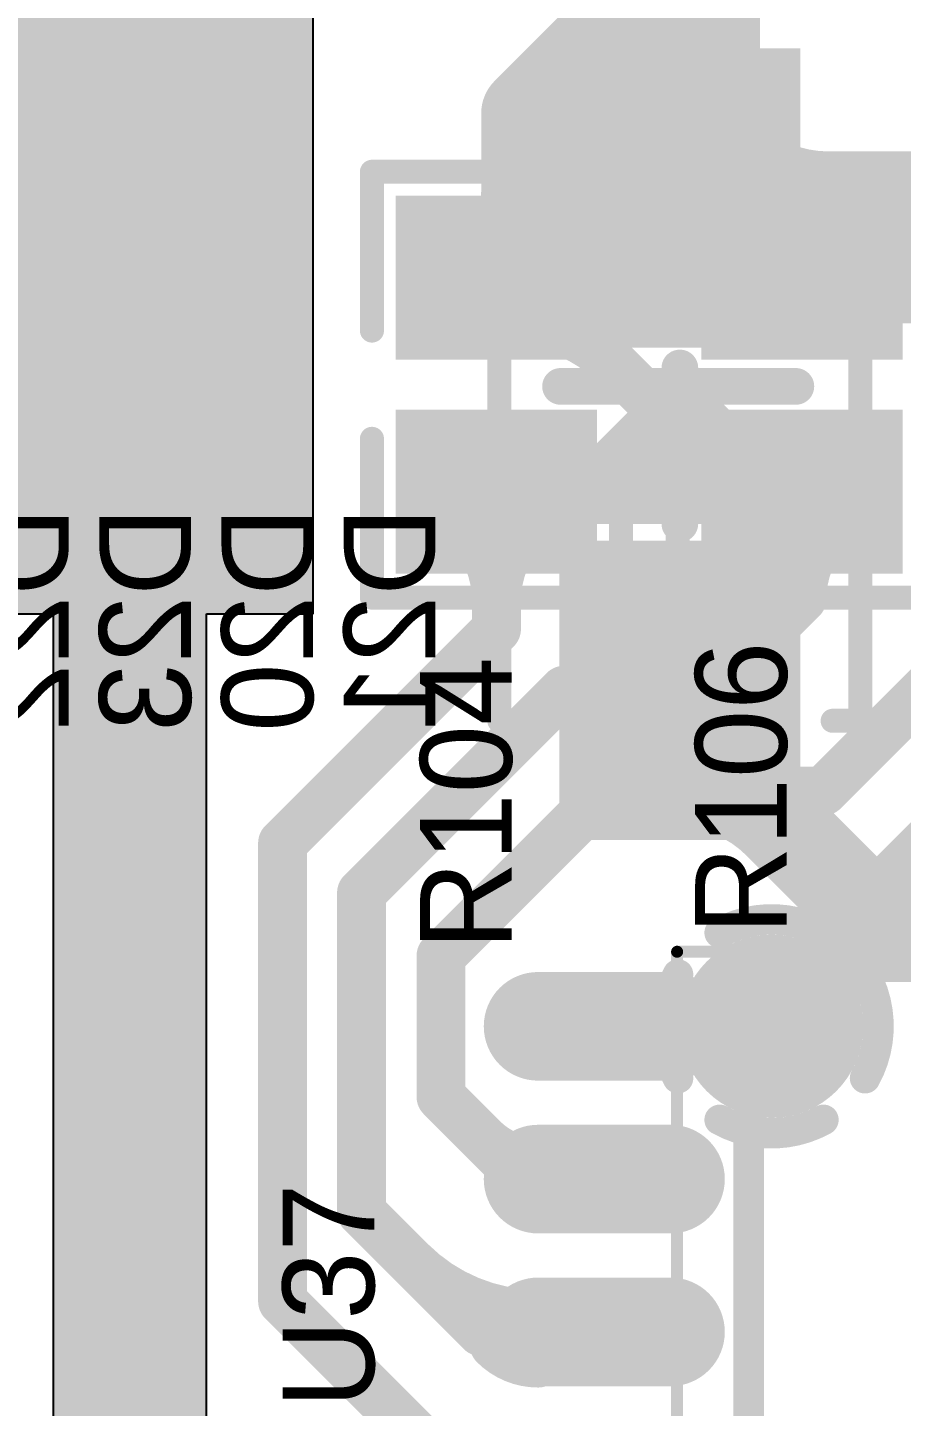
# Model space of a CAD drawing. Header units: millimetres. Extents: x 3.32 to 12.49, y 5.66 to 10.73.
# Drawn here: x 4.2636 to 4.5495, y 9.1343 to 9.5855 of the extents above; entities that cross this region are included whole.
import ezdxf

# ---------------------------------------------------------------- set-up
doc = ezdxf.new("R2010")
doc.units = ezdxf.units.MM
doc.header["$MEASUREMENT"] = 0
for name, color, linetype in [('BottomLayer', 5, 'Continuous'), ('BottomOverlay', 54, 'Continuous'), ('BottomPaste', 16, 'Continuous'), ('BottomSolder', 6, 'Continuous'), ('InternalPlane1', 76, 'Continuous'), ('InternalPlane2', 16, 'Continuous'), ('Mechanical13', 56, 'Continuous'), ('MultiLayer', 9, 'Continuous'), ('PadHoleLayer', 156, 'Continuous'), ('TopLayer', 1, 'Continuous'), ('TopOverlay', 2, 'Continuous'), ('TopPaste', 8, 'Continuous'), ('TopSolder', 216, 'Continuous'), ('ViaHoleLayer', 16, 'Continuous')]:
    doc.layers.add(name, color=color, linetype=linetype)

# ---------------------------------------------------------------- blocks, each defined once
blk = doc.blocks.new('LK_104')
at = {"layer": 'BottomLayer'}
for points, const_width in [([(-0.06398, 0, 1), (0.06398, 0, 1)], 0.12795), ([(-0.00984, 0.09843, 1), (0.00984, 0.09843, 1)], 0.01969), ([(-0.07874, 0.0689, 1), (-0.05906, 0.0689, 1)], 0.01969), ([(0.05906, 0.0689, 1), (0.07874, 0.0689, 1)], 0.01969), ([(-0.10827, 0, 1), (-0.08858, 0, 1)], 0.01969), ([(0.08858, 0, 1), (0.10827, 0, 1)], 0.01969), ([(-0.07874, -0.0689, 1), (-0.05906, -0.0689, 1)], 0.01969), ([(0.05906, -0.0689, 1), (0.07874, -0.0689, 1)], 0.01969), ([(-0.00984, -0.09843, 1), (0.00984, -0.09843, 1)], 0.01969)]:
    blk.add_lwpolyline(points, format="xyb", close=True, dxfattribs=dict(at, const_width=const_width))
at = {"layer": 'BottomSolder'}
for points, const_width in [([(-0.06598, 0, 1), (0.06598, 0, 1)], 0.13195), ([(-0.01184, 0.09843, 1), (0.01184, 0.09843, 1)], 0.02369), ([(-0.08074, 0.0689, 1), (-0.05706, 0.0689, 1)], 0.02369), ([(0.05706, 0.0689, 1), (0.08074, 0.0689, 1)], 0.02369), ([(-0.11027, 0, 1), (-0.08658, 0, 1)], 0.02369), ([(0.08658, 0, 1), (0.11027, 0, 1)], 0.02369), ([(-0.08074, -0.0689, 1), (-0.05706, -0.0689, 1)], 0.02369), ([(0.05706, -0.0689, 1), (0.08074, -0.0689, 1)], 0.02369), ([(-0.01184, -0.09843, 1), (0.01184, -0.09843, 1)], 0.02369)]:
    blk.add_lwpolyline(points, format="xyb", close=True, dxfattribs=dict(at, const_width=const_width))
at = {"layer": 'InternalPlane1'}
for points, const_width in [([(-0.01492, 0.09843, 1), (0.01492, 0.09843, 1)], 0.02984), ([(-0.08382, 0.0689, 1), (-0.05398, 0.0689, 1)], 0.02984), ([(0.05398, 0.0689, 1), (0.08382, 0.0689, 1)], 0.02984), ([(-0.04445, 0, 1), (0.04445, 0, 1)], 0.0889), ([(-0.11335, 0, 1), (-0.0835, 0, 1)], 0.02984), ([(0.0835, 0, 1), (0.11335, 0, 1)], 0.02984), ([(-0.08382, -0.0689, 1), (-0.05398, -0.0689, 1)], 0.02984), ([(0.05398, -0.0689, 1), (0.08382, -0.0689, 1)], 0.02984), ([(-0.01492, -0.09843, 1), (0.01492, -0.09843, 1)], 0.02984)]:
    blk.add_lwpolyline(points, format="xyb", close=True, dxfattribs=dict(at, const_width=const_width))
at = {"layer": 'InternalPlane2'}
for points, const_width in [([(-0.01492, 0.09843, 1), (0.01492, 0.09843, 1)], 0.02984), ([(-0.08382, 0.0689, 1), (-0.05398, 0.0689, 1)], 0.02984), ([(0.05398, 0.0689, 1), (0.08382, 0.0689, 1)], 0.02984), ([(-0.04445, 0, 1), (0.04445, 0, 1)], 0.0889), ([(-0.11335, 0, 1), (-0.0835, 0, 1)], 0.02984), ([(0.0835, 0, 1), (0.11335, 0, 1)], 0.02984), ([(-0.08382, -0.0689, 1), (-0.05398, -0.0689, 1)], 0.02984), ([(0.05398, -0.0689, 1), (0.08382, -0.0689, 1)], 0.02984), ([(-0.01492, -0.09843, 1), (0.01492, -0.09843, 1)], 0.02984)]:
    blk.add_lwpolyline(points, format="xyb", close=True, dxfattribs=dict(at, const_width=const_width))
at = {"layer": 'MultiLayer'}
for points, const_width in [([(-0.06398, 0, 1), (0.06398, 0, 1)], 0.12795), ([(-0.00984, 0.09843, 1), (0.00984, 0.09843, 1)], 0.01969), ([(-0.07874, 0.0689, 1), (-0.05906, 0.0689, 1)], 0.01969), ([(0.05906, 0.0689, 1), (0.07874, 0.0689, 1)], 0.01969), ([(-0.10827, 0, 1), (-0.08858, 0, 1)], 0.01969), ([(0.08858, 0, 1), (0.10827, 0, 1)], 0.01969), ([(-0.07874, -0.0689, 1), (-0.05906, -0.0689, 1)], 0.01969), ([(0.05906, -0.0689, 1), (0.07874, -0.0689, 1)], 0.01969), ([(-0.00984, -0.09843, 1), (0.00984, -0.09843, 1)], 0.01969)]:
    blk.add_lwpolyline(points, format="xyb", close=True, dxfattribs=dict(at, const_width=const_width))
at = {"layer": 'PadHoleLayer'}
for points, const_width in [([(-0.00492, 0.09843, 1), (0.00492, 0.09843, 1)], 0.00984), ([(-0.07382, 0.0689, 1), (-0.06398, 0.0689, 1)], 0.00984), ([(0.06398, 0.0689, 1), (0.07382, 0.0689, 1)], 0.00984), ([(-0.03445, 0, 1), (0.03445, 0, 1)], 0.0689), ([(-0.10335, 0, 1), (-0.0935, 0, 1)], 0.00984), ([(0.0935, 0, 1), (0.10335, 0, 1)], 0.00984), ([(-0.07382, -0.0689, 1), (-0.06398, -0.0689, 1)], 0.00984), ([(0.06398, -0.0689, 1), (0.07382, -0.0689, 1)], 0.00984), ([(-0.00492, -0.09843, 1), (0.00492, -0.09843, 1)], 0.00984)]:
    blk.add_lwpolyline(points, format="xyb", close=True, dxfattribs=dict(at, const_width=const_width))
at = {"layer": 'TopLayer'}
for points, const_width in [([(-0.06398, 0, 1), (0.06398, 0, 1)], 0.12795), ([(-0.00984, 0.09843, 1), (0.00984, 0.09843, 1)], 0.01969), ([(-0.07874, 0.0689, 1), (-0.05906, 0.0689, 1)], 0.01969), ([(0.05906, 0.0689, 1), (0.07874, 0.0689, 1)], 0.01969), ([(-0.10827, 0, 1), (-0.08858, 0, 1)], 0.01969), ([(0.08858, 0, 1), (0.10827, 0, 1)], 0.01969), ([(-0.07874, -0.0689, 1), (-0.05906, -0.0689, 1)], 0.01969), ([(0.05906, -0.0689, 1), (0.07874, -0.0689, 1)], 0.01969), ([(-0.00984, -0.09843, 1), (0.00984, -0.09843, 1)], 0.01969)]:
    blk.add_lwpolyline(points, format="xyb", close=True, dxfattribs=dict(at, const_width=const_width))
at = {"layer": 'TopSolder'}
for points, const_width in [([(-0.06598, 0, 1), (0.06598, 0, 1)], 0.13195), ([(-0.01184, 0.09843, 1), (0.01184, 0.09843, 1)], 0.02369), ([(-0.08074, 0.0689, 1), (-0.05706, 0.0689, 1)], 0.02369), ([(0.05706, 0.0689, 1), (0.08074, 0.0689, 1)], 0.02369), ([(-0.11027, 0, 1), (-0.08658, 0, 1)], 0.02369), ([(0.08658, 0, 1), (0.11027, 0, 1)], 0.02369), ([(-0.08074, -0.0689, 1), (-0.05706, -0.0689, 1)], 0.02369), ([(0.05706, -0.0689, 1), (0.08074, -0.0689, 1)], 0.02369), ([(-0.01184, -0.09843, 1), (0.01184, -0.09843, 1)], 0.02369)]:
    blk.add_lwpolyline(points, format="xyb", close=True, dxfattribs=dict(at, const_width=const_width))
blk = doc.blocks.new('SOIC_8_150____106')
at = {"layer": 'Mechanical13', "const_width": 0.00394}
for points in [[(-0.09941, 0.07854), (0.09941, 0.07854)], [(-0.09941, 0.07854), (-0.09941, -0.07854)], [(0.09941, 0.07854), (0.09941, -0.07854)], [(-0.09941, -0.07854), (0.09941, -0.07854)]]:
    blk.add_lwpolyline(points, dxfattribs=at)
at = {"layer": 'Mechanical13'}
for points, const_width in [([(-0.10039, 0.07854, 1), (-0.09843, 0.07854, 1)], 0.00197), ([(-0.10039, 0.07854, 1), (-0.09843, 0.07854, 1)], 0.00197), ([(0.09843, 0.07854, 1), (0.10039, 0.07854, 1)], 0.00197), ([(0.09843, 0.07854, 1), (0.10039, 0.07854, 1)], 0.00197), ([(-0.04429, -0.04311, 1), (-0.08366, -0.04311, 1)], 0.00394), ([(-0.08465, -0.04311, 1), (-0.08268, -0.04311, 1)], 0.00197), ([(-0.04528, -0.04311, 1), (-0.04331, -0.04311, 1)], 0.00197), ([(-0.10039, -0.07854, 1), (-0.09843, -0.07854, 1)], 0.00197), ([(-0.10039, -0.07854, 1), (-0.09843, -0.07854, 1)], 0.00197), ([(0.09843, -0.07854, 1), (0.10039, -0.07854, 1)], 0.00197), ([(0.09843, -0.07854, 1), (0.10039, -0.07854, 1)], 0.00197)]:
    blk.add_lwpolyline(points, format="xyb", close=True, dxfattribs=dict(at, const_width=const_width))
at = {"layer": 'TopLayer', "const_width": 0.02756}
for points in [[(-0.075, 0.08071), (-0.075, 0.12402)], [(-0.025, 0.08071), (-0.025, 0.12402)], [(0.025, 0.08071), (0.025, 0.12402)], [(0.075, 0.08071), (0.075, 0.12402)], [(-0.075, -0.12402), (-0.075, -0.08071)], [(-0.025, -0.12402), (-0.025, -0.08071)], [(0.025, -0.12402), (0.025, -0.08071)], [(0.075, -0.12402), (0.075, -0.08071)]]:
    blk.add_lwpolyline(points, dxfattribs=at)
at = {"layer": 'TopLayer', "const_width": 0.01378}
for points in [[(-0.08189, 0.12402, 1), (-0.06811, 0.12402, 1)], [(-0.03189, 0.12402, 1), (-0.01811, 0.12402, 1)], [(0.01811, 0.12402, 1), (0.03189, 0.12402, 1)], [(0.06811, 0.12402, 1), (0.08189, 0.12402, 1)], [(-0.08189, 0.08071, 1), (-0.06811, 0.08071, 1)], [(-0.03189, 0.08071, 1), (-0.01811, 0.08071, 1)], [(0.01811, 0.08071, 1), (0.03189, 0.08071, 1)], [(0.06811, 0.08071, 1), (0.08189, 0.08071, 1)], [(-0.08189, -0.08071, 1), (-0.06811, -0.08071, 1)], [(-0.03189, -0.08071, 1), (-0.01811, -0.08071, 1)], [(0.01811, -0.08071, 1), (0.03189, -0.08071, 1)], [(0.06811, -0.08071, 1), (0.08189, -0.08071, 1)], [(-0.08189, -0.12402, 1), (-0.06811, -0.12402, 1)], [(-0.03189, -0.12402, 1), (-0.01811, -0.12402, 1)], [(0.01811, -0.12402, 1), (0.03189, -0.12402, 1)], [(0.06811, -0.12402, 1), (0.08189, -0.12402, 1)]]:
    blk.add_lwpolyline(points, format="xyb", close=True, dxfattribs=at)
at = {"layer": 'TopOverlay', "const_width": 0.01}
for points in [[(-0.09449, 0.05512), (0.09449, 0.05512)], [(-0.09449, 0.05512), (-0.09449, -0.05512)], [(0.09449, 0.05512), (0.09449, -0.05512)], [(-0.09449, -0.05512), (0.09449, -0.05512)]]:
    blk.add_lwpolyline(points, dxfattribs=at)
at = {"layer": 'TopOverlay'}
for points, const_width in [([(-0.09699, 0.05512, 1), (-0.09199, 0.05512, 1)], 0.005), ([(-0.09699, 0.05512, 1), (-0.09199, 0.05512, 1)], 0.005), ([(0.09199, 0.05512, 1), (0.09699, 0.05512, 1)], 0.005), ([(0.09199, 0.05512, 1), (0.09699, 0.05512, 1)], 0.005), ([(-0.05906, -0.02756, 1), (-0.0748, -0.02756, 1)], 0.01575), ([(-0.07874, -0.02756, 1), (-0.07087, -0.02756, 1)], 0.00787), ([(-0.06299, -0.02756, 1), (-0.05512, -0.02756, 1)], 0.00787), ([(-0.09699, -0.05512, 1), (-0.09199, -0.05512, 1)], 0.005), ([(-0.09699, -0.05512, 1), (-0.09199, -0.05512, 1)], 0.005), ([(0.09199, -0.05512, 1), (0.09699, -0.05512, 1)], 0.005), ([(0.09199, -0.05512, 1), (0.09699, -0.05512, 1)], 0.005), ([(-0.10236, -0.11417, 1), (-0.11417, -0.11417, 1)], 0.01181), ([(-0.11713, -0.11417, 1), (-0.11122, -0.11417, 1)], 0.00591), ([(-0.10531, -0.11417, 1), (-0.09941, -0.11417, 1)], 0.00591)]:
    blk.add_lwpolyline(points, format="xyb", close=True, dxfattribs=dict(at, const_width=const_width))
at = {"layer": 'TopPaste', "const_width": 0.02756}
for points in [[(-0.075, 0.08071), (-0.075, 0.12402)], [(-0.025, 0.08071), (-0.025, 0.12402)], [(0.025, 0.08071), (0.025, 0.12402)], [(0.075, 0.08071), (0.075, 0.12402)], [(-0.075, -0.12402), (-0.075, -0.08071)], [(-0.025, -0.12402), (-0.025, -0.08071)], [(0.025, -0.12402), (0.025, -0.08071)], [(0.075, -0.12402), (0.075, -0.08071)]]:
    blk.add_lwpolyline(points, dxfattribs=at)
at = {"layer": 'TopPaste', "const_width": 0.01378}
for points in [[(-0.08189, 0.12402, 1), (-0.06811, 0.12402, 1)], [(-0.03189, 0.12402, 1), (-0.01811, 0.12402, 1)], [(0.01811, 0.12402, 1), (0.03189, 0.12402, 1)], [(0.06811, 0.12402, 1), (0.08189, 0.12402, 1)], [(-0.08189, 0.08071, 1), (-0.06811, 0.08071, 1)], [(-0.03189, 0.08071, 1), (-0.01811, 0.08071, 1)], [(0.01811, 0.08071, 1), (0.03189, 0.08071, 1)], [(0.06811, 0.08071, 1), (0.08189, 0.08071, 1)], [(-0.08189, -0.08071, 1), (-0.06811, -0.08071, 1)], [(-0.03189, -0.08071, 1), (-0.01811, -0.08071, 1)], [(0.01811, -0.08071, 1), (0.03189, -0.08071, 1)], [(0.06811, -0.08071, 1), (0.08189, -0.08071, 1)], [(-0.08189, -0.12402, 1), (-0.06811, -0.12402, 1)], [(-0.03189, -0.12402, 1), (-0.01811, -0.12402, 1)], [(0.01811, -0.12402, 1), (0.03189, -0.12402, 1)], [(0.06811, -0.12402, 1), (0.08189, -0.12402, 1)]]:
    blk.add_lwpolyline(points, format="xyb", close=True, dxfattribs=at)
at = {"layer": 'TopSolder', "const_width": 0.03556}
for points in [[(-0.075, 0.08071), (-0.075, 0.12402)], [(-0.025, 0.08071), (-0.025, 0.12402)], [(0.025, 0.08071), (0.025, 0.12402)], [(0.075, 0.08071), (0.075, 0.12402)], [(-0.075, -0.12402), (-0.075, -0.08071)], [(-0.025, -0.12402), (-0.025, -0.08071)], [(0.025, -0.12402), (0.025, -0.08071)], [(0.075, -0.12402), (0.075, -0.08071)]]:
    blk.add_lwpolyline(points, dxfattribs=at)
at = {"layer": 'TopSolder', "const_width": 0.01778}
for points in [[(-0.08389, 0.12402, 1), (-0.06611, 0.12402, 1)], [(-0.03389, 0.12402, 1), (-0.01611, 0.12402, 1)], [(0.01611, 0.12402, 1), (0.03389, 0.12402, 1)], [(0.06611, 0.12402, 1), (0.08389, 0.12402, 1)], [(-0.08389, 0.08071, 1), (-0.06611, 0.08071, 1)], [(-0.03389, 0.08071, 1), (-0.01611, 0.08071, 1)], [(0.01611, 0.08071, 1), (0.03389, 0.08071, 1)], [(0.06611, 0.08071, 1), (0.08389, 0.08071, 1)], [(-0.08389, -0.08071, 1), (-0.06611, -0.08071, 1)], [(-0.03389, -0.08071, 1), (-0.01611, -0.08071, 1)], [(0.01611, -0.08071, 1), (0.03389, -0.08071, 1)], [(0.06611, -0.08071, 1), (0.08389, -0.08071, 1)], [(-0.08389, -0.12402, 1), (-0.06611, -0.12402, 1)], [(-0.03389, -0.12402, 1), (-0.01611, -0.12402, 1)], [(0.01611, -0.12402, 1), (0.03389, -0.12402, 1)], [(0.06611, -0.12402, 1), (0.08389, -0.12402, 1)]]:
    blk.add_lwpolyline(points, format="xyb", close=True, dxfattribs=at)
blk = doc.blocks.new('SMA_B_110')
at = {"layer": 'BottomLayer'}
for points in [[(-0.1161, 0.03543), (-0.2061, 0.03543), (-0.1161, -0.03543), (-0.2061, -0.03543)], [(0.045, 0.03543), (-0.045, 0.03543), (0.045, -0.03543), (-0.045, -0.03543)]]:
    blk.add_solid(points, dxfattribs=at)
at = {"layer": 'BottomOverlay'}
for points, const_width in [([(-0.1711, 0.05), (-0.1711, 0.05905)], 0.00787), ([(0.01, 0.05905), (-0.1711, 0.05905)], 0.00787), ([(-0.12, 0.05), (-0.12, 0.05905)], 0.00787), ([(0.01, 0.05), (0.01, 0.05905)], 0.00787), ([(-0.09944, -0.00004), (-0.06044, 0.03896)], 0.012), ([(-0.09944, -0.03904), (-0.09944, 0.03796)], 0.012), ([(-0.06044, -0.03904), (-0.06044, 0.03896)], 0.012), ([(-0.06548, -0.027), (-0.06548, 0.028)], 0.012), ([(-0.07048, 0.018), (-0.07048, 0.024)], 0.012), ([(-0.07948, -0.015), (-0.07948, 0.017)], 0.012), ([(-0.07448, -0.02), (-0.07448, 0.019)], 0.012), ([(-0.07048, -0.023), (-0.07048, 0.018)], 0.012), ([(-0.08686, -0.00762), (-0.08686, 0.01254)], 0.012), ([(-0.08248, -0.011), (-0.08248, 0.01)], 0.012), ([(-0.08948, -0.005), (-0.08948, 0.005)], 0.012), ([(-0.05448, 0), (-0.10548, 0)], 0.012), ([(-0.06044, -0.03904), (-0.09944, -0.00004)], 0.012), ([(-0.1711, -0.05906), (-0.1711, -0.05)], 0.00787), ([(-0.12, -0.05906), (-0.12, -0.05)], 0.00787), ([(0.01, -0.05906), (0.01, -0.05)], 0.00787), ([(0.01, -0.05906), (-0.1711, -0.05906)], 0.00787)]:
    blk.add_lwpolyline(points, dxfattribs=dict(at, const_width=const_width))
for points, const_width in [([(-0.17307, 0.05905, 1), (-0.16913, 0.05905, 1)], 0.00394), ([(-0.17307, 0.05905, 1), (-0.16913, 0.05905, 1)], 0.00394), ([(-0.12197, 0.05905, 1), (-0.11803, 0.05905, 1)], 0.00394), ([(0.00803, 0.05905, 1), (0.01197, 0.05905, 1)], 0.00394), ([(0.00803, 0.05905, 1), (0.01197, 0.05905, 1)], 0.00394), ([(-0.17307, 0.05, 1), (-0.16913, 0.05, 1)], 0.00394), ([(-0.12197, 0.05, 1), (-0.11803, 0.05, 1)], 0.00394), ([(0.00803, 0.05, 1), (0.01197, 0.05, 1)], 0.00394), ([(-0.10244, 0.03796, 1), (-0.09644, 0.03796, 1)], 0.006), ([(-0.06344, 0.03896, 1), (-0.05744, 0.03896, 1)], 0.006), ([(-0.06344, 0.03896, 1), (-0.05744, 0.03896, 1)], 0.006), ([(-0.06848, 0.028, 1), (-0.06248, 0.028, 1)], 0.006), ([(-0.07348, 0.024, 1), (-0.06748, 0.024, 1)], 0.006), ([(-0.08248, 0.017, 1), (-0.07648, 0.017, 1)], 0.006), ([(-0.07748, 0.019, 1), (-0.07148, 0.019, 1)], 0.006), ([(-0.07348, 0.018, 1), (-0.06748, 0.018, 1)], 0.006), ([(-0.07348, 0.018, 1), (-0.06748, 0.018, 1)], 0.006), ([(-0.08986, 0.01254, 1), (-0.08386, 0.01254, 1)], 0.006), ([(-0.08548, 0.01, 1), (-0.07948, 0.01, 1)], 0.006), ([(-0.09248, 0.005, 1), (-0.08648, 0.005, 1)], 0.006), ([(-0.10848, 0, 1), (-0.10248, 0, 1)], 0.006), ([(-0.10244, -0.00004, 1), (-0.09644, -0.00004, 1)], 0.006), ([(-0.10244, -0.00004, 1), (-0.09644, -0.00004, 1)], 0.006), ([(-0.05748, 0, 1), (-0.05148, 0, 1)], 0.006), ([(-0.09248, -0.005, 1), (-0.08648, -0.005, 1)], 0.006), ([(-0.08986, -0.00762, 1), (-0.08386, -0.00762, 1)], 0.006), ([(-0.08548, -0.011, 1), (-0.07948, -0.011, 1)], 0.006), ([(-0.08248, -0.015, 1), (-0.07648, -0.015, 1)], 0.006), ([(-0.07748, -0.02, 1), (-0.07148, -0.02, 1)], 0.006), ([(-0.07348, -0.023, 1), (-0.06748, -0.023, 1)], 0.006), ([(-0.06848, -0.027, 1), (-0.06248, -0.027, 1)], 0.006), ([(-0.10244, -0.03904, 1), (-0.09644, -0.03904, 1)], 0.006), ([(-0.06344, -0.03904, 1), (-0.05744, -0.03904, 1)], 0.006), ([(-0.06344, -0.03904, 1), (-0.05744, -0.03904, 1)], 0.006), ([(-0.17307, -0.05, 1), (-0.16913, -0.05, 1)], 0.00394), ([(-0.12197, -0.05, 1), (-0.11803, -0.05, 1)], 0.00394), ([(0.00803, -0.05, 1), (0.01197, -0.05, 1)], 0.00394), ([(-0.17307, -0.05906, 1), (-0.16913, -0.05906, 1)], 0.00394), ([(-0.17307, -0.05906, 1), (-0.16913, -0.05906, 1)], 0.00394), ([(-0.12197, -0.05906, 1), (-0.11803, -0.05906, 1)], 0.00394), ([(0.00803, -0.05906, 1), (0.01197, -0.05906, 1)], 0.00394), ([(0.00803, -0.05906, 1), (0.01197, -0.05906, 1)], 0.00394)]:
    blk.add_lwpolyline(points, format="xyb", close=True, dxfattribs=dict(at, const_width=const_width))
at = {"layer": 'BottomPaste'}
for points in [[(-0.1161, 0.03543), (-0.2061, 0.03543), (-0.1161, -0.03543), (-0.2061, -0.03543)], [(0.045, 0.03543), (-0.045, 0.03543), (0.045, -0.03543), (-0.045, -0.03543)]]:
    blk.add_solid(points, dxfattribs=at)
at = {"layer": 'BottomSolder'}
for points in [[(-0.1121, 0.03943), (-0.2101, 0.03943), (-0.1121, -0.03943), (-0.2101, -0.03943)], [(0.049, 0.03943), (-0.049, 0.03943), (0.049, -0.03943), (-0.049, -0.03943)]]:
    blk.add_solid(points, dxfattribs=at)
blk = doc.blocks.new('0805_R_165')
at = {"layer": 'TopLayer'}
for points in [[(-0.05787, -0.02894), (-0.0122, -0.02894), (-0.05787, 0.02894), (-0.0122, 0.02894)], [(0.0122, -0.02894), (0.05787, -0.02894), (0.0122, 0.02894), (0.05787, 0.02894)]]:
    blk.add_solid(points, dxfattribs=at)
at = {"layer": 'TopOverlay', "const_width": 0.00787}
for points in [[(-0.06968, 0.04075), (-0.06968, -0.04075)], [(-0.06968, 0.04075), (-0.01772, 0.04075)], [(0.01772, 0.04075), (0.06968, 0.04075)], [(0.06968, 0.04075), (0.06968, -0.04075)], [(-0.06968, -0.04075), (-0.01772, -0.04075)], [(0.01772, -0.04075), (0.06968, -0.04075)]]:
    blk.add_lwpolyline(points, dxfattribs=at)
at = {"layer": 'TopOverlay', "const_width": 0.00394}
for points in [[(-0.07165, 0.04075, 1), (-0.06772, 0.04075, 1)], [(-0.07165, 0.04075, 1), (-0.06772, 0.04075, 1)], [(-0.01969, 0.04075, 1), (-0.01575, 0.04075, 1)], [(0.01575, 0.04075, 1), (0.01969, 0.04075, 1)], [(0.06772, 0.04075, 1), (0.07165, 0.04075, 1)], [(0.06772, 0.04075, 1), (0.07165, 0.04075, 1)], [(-0.07165, -0.04075, 1), (-0.06772, -0.04075, 1)], [(-0.07165, -0.04075, 1), (-0.06772, -0.04075, 1)], [(-0.01969, -0.04075, 1), (-0.01575, -0.04075, 1)], [(0.01575, -0.04075, 1), (0.01969, -0.04075, 1)], [(0.06772, -0.04075, 1), (0.07165, -0.04075, 1)], [(0.06772, -0.04075, 1), (0.07165, -0.04075, 1)]]:
    blk.add_lwpolyline(points, format="xyb", close=True, dxfattribs=at)
at = {"layer": 'TopPaste'}
for points in [[(-0.05787, -0.02894), (-0.0122, -0.02894), (-0.05787, 0.02894), (-0.0122, 0.02894)], [(0.0122, -0.02894), (0.05787, -0.02894), (0.0122, 0.02894), (0.05787, 0.02894)]]:
    blk.add_solid(points, dxfattribs=at)
at = {"layer": 'TopSolder'}
for points in [[(-0.06187, -0.03294), (-0.0082, -0.03294), (-0.06187, 0.03294), (-0.0082, 0.03294)], [(0.0082, -0.03294), (0.06187, -0.03294), (0.0082, 0.03294), (0.06187, 0.03294)]]:
    blk.add_solid(points, dxfattribs=at)
blk = doc.blocks.new('0805_R_166')
at = {"layer": 'TopLayer'}
for points in [[(-0.05787, -0.02894), (-0.0122, -0.02894), (-0.05787, 0.02894), (-0.0122, 0.02894)], [(0.0122, -0.02894), (0.05787, -0.02894), (0.0122, 0.02894), (0.05787, 0.02894)]]:
    blk.add_solid(points, dxfattribs=at)
at = {"layer": 'TopOverlay', "const_width": 0.00787}
for points in [[(-0.06968, 0.04075), (-0.06968, -0.04075)], [(-0.06968, 0.04075), (-0.01772, 0.04075)], [(0.01772, 0.04075), (0.06968, 0.04075)], [(0.06968, 0.04075), (0.06968, -0.04075)], [(-0.06968, -0.04075), (-0.01772, -0.04075)], [(0.01772, -0.04075), (0.06968, -0.04075)]]:
    blk.add_lwpolyline(points, dxfattribs=at)
at = {"layer": 'TopOverlay', "const_width": 0.00394}
for points in [[(-0.07165, 0.04075, 1), (-0.06772, 0.04075, 1)], [(-0.07165, 0.04075, 1), (-0.06772, 0.04075, 1)], [(-0.01969, 0.04075, 1), (-0.01575, 0.04075, 1)], [(0.01575, 0.04075, 1), (0.01969, 0.04075, 1)], [(0.06772, 0.04075, 1), (0.07165, 0.04075, 1)], [(0.06772, 0.04075, 1), (0.07165, 0.04075, 1)], [(-0.07165, -0.04075, 1), (-0.06772, -0.04075, 1)], [(-0.07165, -0.04075, 1), (-0.06772, -0.04075, 1)], [(-0.01969, -0.04075, 1), (-0.01575, -0.04075, 1)], [(0.01575, -0.04075, 1), (0.01969, -0.04075, 1)], [(0.06772, -0.04075, 1), (0.07165, -0.04075, 1)], [(0.06772, -0.04075, 1), (0.07165, -0.04075, 1)]]:
    blk.add_lwpolyline(points, format="xyb", close=True, dxfattribs=at)
at = {"layer": 'TopPaste'}
for points in [[(-0.05787, -0.02894), (-0.0122, -0.02894), (-0.05787, 0.02894), (-0.0122, 0.02894)], [(0.0122, -0.02894), (0.05787, -0.02894), (0.0122, 0.02894), (0.05787, 0.02894)]]:
    blk.add_solid(points, dxfattribs=at)
at = {"layer": 'TopSolder'}
for points in [[(-0.06187, -0.03294), (-0.0082, -0.03294), (-0.06187, 0.03294), (-0.0082, 0.03294)], [(0.0082, -0.03294), (0.06187, -0.03294), (0.0082, 0.03294), (0.06187, 0.03294)]]:
    blk.add_solid(points, dxfattribs=at)

msp = doc.modelspace()

# ---------------------------------------------------------------- linework, layer by layer
at = {"layer": 'BottomLayer', "const_width": 0.03}
for points in [[(4.48819, 9.54094), (4.48819, 9.68504)], [(4.46, 9.53), (4.46, 9.54866)], [(4.47724, 9.53), (4.48819, 9.54094)], [(4.47701, 9.52976), (4.47724, 9.53)], [(4.47724, 9.53), (4.61748, 9.53)], [(4.45701, 9.37756), (4.47701, 9.35756)], [(4.47701, 9.35756), (4.47701, 9.36866)], [(4.47701, 9.35756), (4.54091, 9.29366)], [(4.54091, 9.29366), (4.68476, 9.29366)]]:
    msp.add_lwpolyline(points, dxfattribs=at)
for points in [[(4.48819, 9.61565, -0.198912), (4.46256, 9.55378)], [(4.52577, 9.53, -0.198912), (4.49146, 9.54421)], [(4.49146, 9.51532, -0.198912), (4.52691, 9.53)], [(4.51297, 9.32159, -0.198912), (4.49744, 9.35909)], [(4.47701, 9.33866, -0.198912), (4.50927, 9.3253)]]:
    msp.add_lwpolyline(points, format="xyb", dxfattribs=at)
at = {"layer": 'BottomLayer'}
for points, const_width in [([(4.45506, 9.55378, 1), (4.47006, 9.55378, 1)], 0.015), ([(4.4525, 9.54866, 1), (4.4675, 9.54866, 1)], 0.015), ([(4.48396, 9.54421, 1), (4.49896, 9.54421, 1)], 0.015), ([(4.48069, 9.54094, 1), (4.49569, 9.54094, 1)], 0.015), ([(4.48069, 9.54094, 1), (4.49569, 9.54094, 1)], 0.015), ([(4.4525, 9.53, 1), (4.4675, 9.53, 1)], 0.015), ([(4.46951, 9.52976, 1), (4.48451, 9.52976, 1)], 0.015), ([(4.46974, 9.53, 1), (4.48474, 9.53, 1)], 0.015), ([(4.46974, 9.53, 1), (4.48474, 9.53, 1)], 0.015), ([(4.46974, 9.53, 1), (4.48474, 9.53, 1)], 0.015), ([(4.51827, 9.53, 1), (4.53327, 9.53, 1)], 0.015), ([(4.51941, 9.53, 1), (4.53441, 9.53, 1)], 0.015), ([(4.48396, 9.51532, 1), (4.49896, 9.51532, 1)], 0.015), ([(4.44951, 9.37756, 1), (4.46451, 9.37756, 1)], 0.015), ([(4.46951, 9.36866, 1), (4.48451, 9.36866, 1)], 0.015), ([(4.48994, 9.35909, 1), (4.50494, 9.35909, 1)], 0.015), ([(4.46951, 9.35756, 1), (4.48451, 9.35756, 1)], 0.015), ([(4.46951, 9.35756, 1), (4.48451, 9.35756, 1)], 0.015), ([(4.46951, 9.35756, 1), (4.48451, 9.35756, 1)], 0.015), ([(4.46951, 9.33866, 1), (4.48451, 9.33866, 1)], 0.015), ([(4.50177, 9.3253, 1), (4.51677, 9.3253, 1)], 0.015), ([(4.50547, 9.32159, 1), (4.52047, 9.32159, 1)], 0.015), ([(4.53341, 9.29366, 1), (4.54841, 9.29366, 1)], 0.015), ([(4.53341, 9.29366, 1), (4.54841, 9.29366, 1)], 0.015), ([(4.49701, 9.25866, 1), (4.51701, 9.25866, 1)], 0.02)]:
    msp.add_lwpolyline(points, format="xyb", close=True, dxfattribs=dict(at, const_width=const_width))
at = {"layer": 'InternalPlane1'}
for p, q in [((4.35701, 9.39366), (4.35701, 9.82744)), ((3.95209, 9.39366), (4.27193, 9.39366)), ((4.27193, 9.39366), (4.27193, 8.67866)), ((4.32209, 8.68905), (4.32209, 9.39366)), ((4.32209, 9.39366), (4.35701, 9.39366))]:
    msp.add_line(p, q, dxfattribs=at)
at = {"layer": 'InternalPlane1', "const_width": 0.05}
msp.add_lwpolyline([(4.29701, 8.67866), (4.29701, 9.84252)], dxfattribs=at)
at = {"layer": 'InternalPlane1', "const_width": 0.01}
for points in [[(4.49004, 9.28927, -0.258618), (4.52398, 9.28927)], [(4.4764, 9.24169, -0.258618), (4.4764, 9.27563)], [(4.53762, 9.27563, -0.258618), (4.53762, 9.24169)], [(4.52398, 9.22805, -0.258618), (4.49004, 9.22805)]]:
    msp.add_lwpolyline(points, format="xyb", dxfattribs=at)
at = {"layer": 'InternalPlane1', "const_width": 0.005}
for points in [[(4.48754, 9.28927, 1), (4.49254, 9.28927, 1)], [(4.52148, 9.28927, 1), (4.52648, 9.28927, 1)], [(4.4739, 9.27563, 1), (4.4789, 9.27563, 1)], [(4.53512, 9.27563, 1), (4.54012, 9.27563, 1)], [(4.4739, 9.24169, 1), (4.4789, 9.24169, 1)], [(4.53512, 9.24169, 1), (4.54012, 9.24169, 1)], [(4.48754, 9.22805, 1), (4.49254, 9.22805, 1)], [(4.52148, 9.22805, 1), (4.52648, 9.22805, 1)]]:
    msp.add_lwpolyline(points, format="xyb", close=True, dxfattribs=at)
at = {"layer": 'InternalPlane1'}
msp.add_solid([(3.93701, 9.39366), (4.35701, 9.39366), (3.93701, 9.84866), (4.35701, 9.84866)], dxfattribs=at)
at = {"layer": 'InternalPlane2'}
for p, q in [((4.35701, 9.39366), (4.35701, 9.82744)), ((3.95209, 9.39366), (4.27193, 9.39366)), ((4.27193, 9.39366), (4.27193, 8.67866)), ((4.32209, 8.68905), (4.32209, 9.39366)), ((4.32209, 9.39366), (4.35701, 9.39366))]:
    msp.add_line(p, q, dxfattribs=at)
at = {"layer": 'InternalPlane2', "const_width": 0.05}
msp.add_lwpolyline([(4.29701, 8.67866), (4.29701, 9.84252)], dxfattribs=at)
at = {"layer": 'InternalPlane2', "const_width": 0.03}
msp.add_lwpolyline([(4.49201, 9.25866, 1), (4.52201, 9.25866, 1)], format="xyb", close=True, dxfattribs=at)
at = {"layer": 'InternalPlane2'}
msp.add_solid([(3.93701, 9.39366), (4.35701, 9.39366), (3.93701, 9.84866), (4.35701, 9.84866)], dxfattribs=at)
at = {"layer": 'MultiLayer', "const_width": 0.02}
msp.add_lwpolyline([(4.49701, 9.25866, 1), (4.51701, 9.25866, 1)], format="xyb", close=True, dxfattribs=at)
at = {"layer": 'TopLayer'}
for points, const_width in [([(4.42701, 9.55748), (4.48819, 9.61866)], 0.03), ([(4.42701, 9.5037), (4.42701, 9.55748)], 0.03), ([(4.51701, 9.5037), (4.56701, 9.5037)], 0.03), ([(4.41701, 9.5037), (4.42701, 9.5037)], 0.016), ([(4.42701, 9.5037), (4.49709, 9.43362)], 0.016), ([(4.41701, 9.38866), (4.41701, 9.43362)], 0.016), ([(4.49709, 9.43362), (4.51701, 9.43362)], 0.016), ([(4.51701, 9.39866), (4.51701, 9.43362)], 0.016), ([(4.48701, 9.36866), (4.51701, 9.39866)], 0.016), ([(4.34701, 9.31866), (4.41701, 9.38866)], 0.016), ([(4.50701, 9.25866), (4.62701, 9.37866)], 0.03), ([(4.52401, 9.33566), (4.56701, 9.37866)], 0.016), ([(4.37285, 9.30239), (4.43912, 9.36866)], 0.016), ([(4.43912, 9.36866), (4.48701, 9.36866)], 0.016), ([(4.39885, 9.28172), (4.45279, 9.33566)], 0.016), ([(4.45279, 9.33566), (4.52401, 9.33566)], 0.016), ([(4.34701, 9.16866), (4.34701, 9.31866)], 0.016), ([(4.37285, 9.19782), (4.37285, 9.30239)], 0.016), ([(4.39885, 9.2356), (4.39885, 9.28172)], 0.016), ([(4.45228, 9.25866), (4.50701, 9.25866)], 0.03), ([(4.39885, 9.2356), (4.42579, 9.20866)], 0.016), ([(4.42579, 9.20866), (4.45228, 9.20866)], 0.016), ([(4.37285, 9.19782), (4.41201, 9.15866)], 0.016), ([(4.34701, 9.16866), (4.40701, 9.10866)], 0.016), ([(4.41201, 9.15866), (4.45228, 9.15866)], 0.016)]:
    msp.add_lwpolyline(points, dxfattribs=dict(at, const_width=const_width))
for points, const_width in [([(4.41951, 9.55748, 1), (4.43451, 9.55748, 1)], 0.015), ([(4.41951, 9.55748, 1), (4.43451, 9.55748, 1)], 0.015), ([(4.41951, 9.53202, 1), (4.43451, 9.53202, 1)], 0.015), ([(4.41007, 9.50924, 1), (4.42507, 9.50924, 1)], 0.015), ([(4.41951, 9.5037, 1), (4.43451, 9.5037, 1)], 0.015), ([(4.50951, 9.5037, 1), (4.52451, 9.5037, 1)], 0.015), ([(4.41301, 9.5037, 1), (4.42101, 9.5037, 1)], 0.008), ([(4.42301, 9.5037, 1), (4.43101, 9.5037, 1)], 0.008), ([(4.42301, 9.5037, 1), (4.43101, 9.5037, 1)], 0.008), ([(4.43394, 9.5037, 1), (4.44194, 9.5037, 1)], 0.008), ([(4.41911, 9.48887, 1), (4.42711, 9.48887, 1)], 0.008), ([(4.44168, 9.48503, 1), (4.44968, 9.48503, 1)], 0.008), ([(4.45109, 9.47562, 1), (4.45909, 9.47562, 1)], 0.008), ([(4.45799, 9.46872, 1), (4.46599, 9.46872, 1)], 0.008), ([(4.50691, 9.44846, 1), (4.51491, 9.44846, 1)], 0.008), ([(4.4853, 9.4414, 1), (4.4933, 9.4414, 1)], 0.008), ([(4.41301, 9.43362, 1), (4.42101, 9.43362, 1)], 0.008), ([(4.49309, 9.43362, 1), (4.50109, 9.43362, 1)], 0.008), ([(4.49309, 9.43362, 1), (4.50109, 9.43362, 1)], 0.008), ([(4.51301, 9.43362, 1), (4.52101, 9.43362, 1)], 0.008), ([(4.51301, 9.43362, 1), (4.52101, 9.43362, 1)], 0.008), ([(4.50691, 9.43246, 1), (4.51491, 9.43246, 1)], 0.008), ([(4.40252, 9.42313, 1), (4.41052, 9.42313, 1)], 0.008), ([(4.4235, 9.42313, 1), (4.4315, 9.42313, 1)], 0.008), ([(4.5027, 9.42295, 1), (4.5107, 9.42295, 1)], 0.008), ([(4.52332, 9.42295, 1), (4.53132, 9.42295, 1)], 0.008), ([(4.41301, 9.39781, 1), (4.42101, 9.39781, 1)], 0.008), ([(4.41301, 9.39781, 1), (4.42101, 9.39781, 1)], 0.008), ([(4.51301, 9.39866, 1), (4.52101, 9.39866, 1)], 0.008), ([(4.51301, 9.39866, 1), (4.52101, 9.39866, 1)], 0.008), ([(4.51301, 9.39866, 1), (4.52101, 9.39866, 1)], 0.008), ([(4.51301, 9.39866, 1), (4.52101, 9.39866, 1)], 0.008), ([(4.41301, 9.38866, 1), (4.42101, 9.38866, 1)], 0.008), ([(4.41301, 9.38866, 1), (4.42101, 9.38866, 1)], 0.008), ([(4.43512, 9.36866, 1), (4.44312, 9.36866, 1)], 0.008), ([(4.43512, 9.36866, 1), (4.44312, 9.36866, 1)], 0.008), ([(4.48301, 9.36866, 1), (4.49101, 9.36866, 1)], 0.008), ([(4.48301, 9.36866, 1), (4.49101, 9.36866, 1)], 0.008), ([(4.44879, 9.33566, 1), (4.45679, 9.33566, 1)], 0.008), ([(4.44879, 9.33566, 1), (4.45679, 9.33566, 1)], 0.008), ([(4.52001, 9.33566, 1), (4.52801, 9.33566, 1)], 0.008), ([(4.52001, 9.33566, 1), (4.52801, 9.33566, 1)], 0.008), ([(4.34301, 9.31866, 1), (4.35101, 9.31866, 1)], 0.008), ([(4.34301, 9.31866, 1), (4.35101, 9.31866, 1)], 0.008), ([(4.36885, 9.30239, 1), (4.37685, 9.30239, 1)], 0.008), ([(4.36885, 9.30239, 1), (4.37685, 9.30239, 1)], 0.008), ([(4.39485, 9.28172, 1), (4.40285, 9.28172, 1)], 0.008), ([(4.39485, 9.28172, 1), (4.40285, 9.28172, 1)], 0.008), ([(4.49701, 9.25866, 1), (4.51701, 9.25866, 1)], 0.02), ([(4.44478, 9.25866, 1), (4.45978, 9.25866, 1)], 0.015), ([(4.49951, 9.25866, 1), (4.51451, 9.25866, 1)], 0.015), ([(4.49951, 9.25866, 1), (4.51451, 9.25866, 1)], 0.015), ([(4.39485, 9.2356, 1), (4.40285, 9.2356, 1)], 0.008), ([(4.39485, 9.2356, 1), (4.40285, 9.2356, 1)], 0.008), ([(4.4085, 9.22195, 1), (4.4165, 9.22195, 1)], 0.008), ([(4.42663, 9.21444, 1), (4.43463, 9.21444, 1)], 0.008), ([(4.42179, 9.20866, 1), (4.42979, 9.20866, 1)], 0.008), ([(4.42179, 9.20866, 1), (4.42979, 9.20866, 1)], 0.008), ([(4.44828, 9.20866, 1), (4.45628, 9.20866, 1)], 0.008), ([(4.36885, 9.19782, 1), (4.37685, 9.19782, 1)], 0.008), ([(4.36885, 9.19782, 1), (4.37685, 9.19782, 1)], 0.008), ([(4.38497, 9.1817, 1), (4.39297, 9.1817, 1)], 0.008), ([(4.34301, 9.16866, 1), (4.35101, 9.16866, 1)], 0.008), ([(4.34301, 9.16866, 1), (4.35101, 9.16866, 1)], 0.008), ([(4.42254, 9.16275, 1), (4.43054, 9.16275, 1)], 0.008), ([(4.42663, 9.16444, 1), (4.43463, 9.16444, 1)], 0.008), ([(4.40801, 9.15866, 1), (4.41601, 9.15866, 1)], 0.008), ([(4.40801, 9.15866, 1), (4.41601, 9.15866, 1)], 0.008), ([(4.41268, 9.15866, 1), (4.42068, 9.15866, 1)], 0.008), ([(4.41268, 9.15866, 1), (4.42068, 9.15866, 1)], 0.008), ([(4.44828, 9.15866, 1), (4.45628, 9.15866, 1)], 0.008), ([(4.41229, 9.15438, 1), (4.42029, 9.15438, 1)], 0.008), ([(4.42254, 9.15457, 1), (4.43054, 9.15457, 1)], 0.008), ([(4.42663, 9.14844, 1), (4.43463, 9.14844, 1)], 0.008)]:
    msp.add_lwpolyline(points, format="xyb", close=True, dxfattribs=dict(at, const_width=const_width))
for points, const_width in [([(4.42701, 9.53202, -0.198912), (4.41757, 9.50924)], 0.03), ([(4.44568, 9.48503, -0.198912), (4.43794, 9.5037)], 0.016), ([(4.42311, 9.48887, -0.198912), (4.45509, 9.47562)], 0.016), ([(4.51091, 9.44846, -0.198912), (4.46199, 9.46872)], 0.016), ([(4.51091, 9.43246, -0.198912), (4.4893, 9.4414)], 0.016), ([(4.40652, 9.42313, -0.198912), (4.41701, 9.39781)], 0.016), ([(4.41701, 9.39781, -0.198912), (4.4275, 9.42313)], 0.016), ([(4.5067, 9.42295, -0.203393), (4.51701, 9.39866)], 0.016), ([(4.51701, 9.39866, -0.203393), (4.52732, 9.42295)], 0.016), ([(4.43063, 9.21444, -0.198912), (4.4125, 9.22195)], 0.016), ([(4.43063, 9.16444, -0.198912), (4.38897, 9.1817)], 0.016), ([(4.42654, 9.16275, -0.198912), (4.41668, 9.15866)], 0.016), ([(4.41668, 9.15866, -0.198912), (4.42654, 9.15457)], 0.016), ([(4.43063, 9.14844, -0.198912), (4.41629, 9.15438)], 0.016)]:
    msp.add_lwpolyline(points, format="xyb", dxfattribs=dict(at, const_width=const_width))
at = {"layer": 'ViaHoleLayer', "const_width": 0.01}
msp.add_lwpolyline([(4.50201, 9.25866, 1), (4.51201, 9.25866, 1)], format="xyb", close=True, dxfattribs=at)

# ---------------------------------------------------------------- block references
msp.add_blockref('LK_104', (4.13386, 9.64567))
for name, p, rotation in [('SMA_B_110', (4.47701, 9.36866), 270), ('0805_R_166', (4.41701, 9.46866), 90), ('0805_R_165', (4.51701, 9.46866), 90), ('SOIC_8_150____106', (4.55465, 9.18366), 90)]:
    msp.add_blockref(name, p, dxfattribs=dict(rotation=rotation))

# ---------------------------------------------------------------- texts
at = {"layer": 'BottomOverlay', "text_generation_flag": 2}
for s, p in [('D22', (4.27701, 9.42866)), ('D23', (4.31701, 9.42866)), ('D20', (4.35701, 9.42866)), ('D21', (4.39701, 9.42866))]:
    msp.add_text(s, height=0.03, rotation=90, dxfattribs=at).set_placement(p)
at = {"layer": 'TopOverlay'}
for s, p in [('R106', (4.51201, 9.28866)), ('R104', (4.42201, 9.28366)), ('U37', (4.37701, 9.13366))]:
    msp.add_text(s, height=0.03, rotation=90, dxfattribs=at).set_placement(p)

doc.saveas('drawing.dxf')
